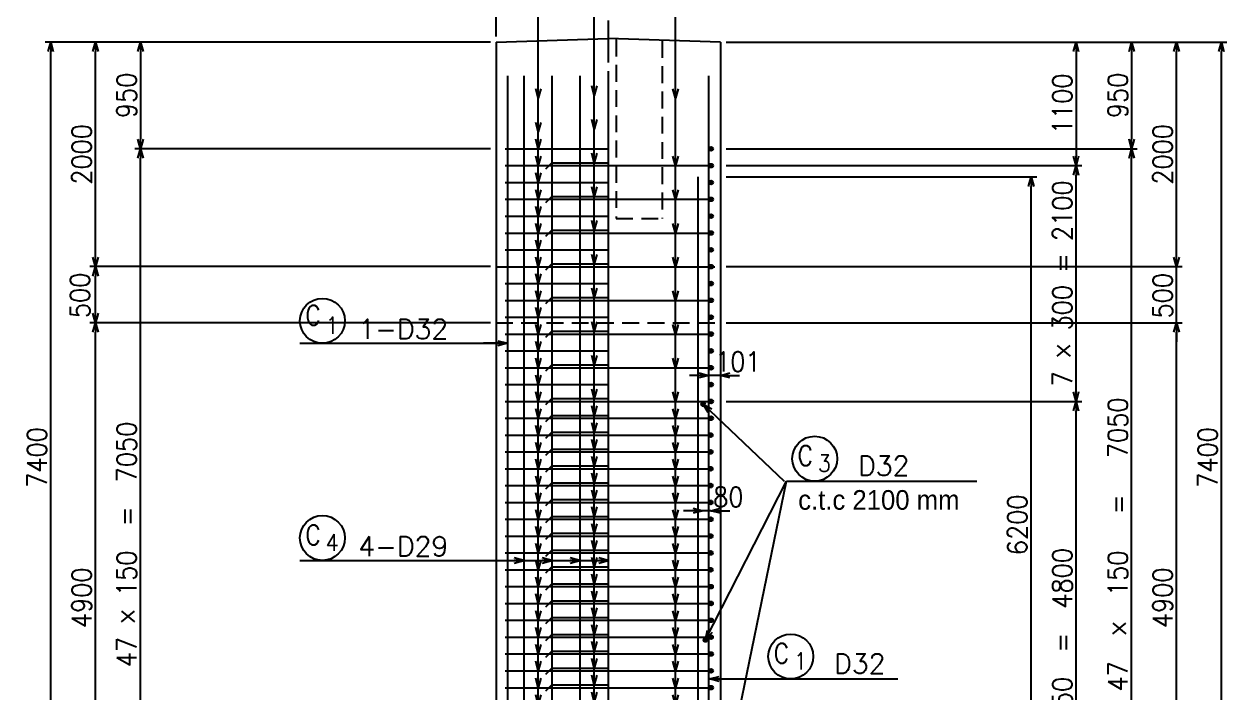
# Model space of a CAD drawing. Extents: x -12844 to 29206, y 115643 to 145343.
# Drawn here: x 5449 to 16171, y 131793 to 137751 of the extents above; entities that cross this region are included whole.
import ezdxf

# ---------------------------------------------------------------- set-up
doc = ezdxf.new("R2010")
doc.units = 0
doc.header["$LTSCALE"] = 300
doc.header["$MEASUREMENT"] = 0
doc.linetypes.add('CENTER', pattern=[2, 1.25, -0.25, 0.25, -0.25])
doc.linetypes.add('HIDDEN', pattern=[0.375, 0.25, -0.125])
doc.layers.get('0').update_dxf_attribs({"linetype": 'CONTINUOUS'})
doc.layers.get('DEFPOINTS').update_dxf_attribs({"linetype": 'CONTINUOUS'})
for name, color, linetype in [('丸ポチ', 2, 'CONTINUOUS'), ('寸法', 1, 'CONTINUOUS'), ('引き出し横', 1, 'CONTINUOUS'), ('引き出し縦', 1, 'CONTINUOUS'), ('柱主筋', 2, 'CONTINUOUS'), ('構造', 3, 'CONTINUOUS'), ('肋筋-0', 3, 'CONTINUOUS'), ('肋筋-2', 3, 'CONTINUOUS')]:
    doc.layers.add(name, color=color, linetype=linetype)
doc.styles.add('MS明朝', font='MS PMincho.ttf')
doc.styles.add('romans', font='ROMANS.shx', dxfattribs={"width": 0.9, "bigfont": 'EXTFONT.shx'})
doc.styles.add('ｽﾀｲﾙ1', font='ROMANS.shx', dxfattribs={"bigfont": 'EXTFONT.shx'})
doc.dimstyles.new('ST-50', dxfattribs={"dimscale": 50, "dimtxt": 3.5, "dimasz": 1.7, "dimexe": 1, "dimexo": 1, "dimgap": 1, "dimtad": 0, "dimdec": 0, "dimzin": 0, "dimdsep": 46, "dimtxsty": 'romans', "dimblk": 'OPEN30', "dimcen": 1, "dimdle": 3, "dimclrd": 1, "dimclre": 1, "dimclrt": 3, "dimaunit": 1, "dimadec": 0, "dimazin": 0, "dimtfac": 1, "dimtdec": 0, "dimtix": 1, "dimtmove": 2, "dimatfit": 3, "dimldrblk": 'OPEN30', "dimfxl": 0, "dimtvp": 0.7, "dimtolj": 1, "dimtzin": 0, "dimarcsym": 0})
doc.dimstyles.new('矢', dxfattribs={"dimscale": 50, "dimtxt": 3.5, "dimasz": 1.7, "dimexe": 1, "dimexo": 0.7, "dimgap": 0.09, "dimtad": 0, "dimdec": 0, "dimzin": 0, "dimdsep": 46, "dimtxsty": 'romans', "dimblk": 'OPEN30', "dimcen": 1, "dimdle": 1, "dimclrd": 1, "dimclre": 1, "dimclrt": 3, "dimaunit": 1, "dimadec": 0, "dimazin": 0, "dimtfac": 1, "dimtdec": 0, "dimtix": 1, "dimtmove": 2, "dimatfit": 3, "dimldrblk": 'OPEN30', "dimfxl": 0, "dimtvp": 0.7, "dimtolj": 1, "dimtzin": 0, "dimarcsym": 0})

# ---------------------------------------------------------------- blocks, each defined once
blk = doc.blocks.new('_Open30')
at = {"color": 0, "lineweight": -2}
for p, q in [((-1, 0.27), (0, 0)), ((0, 0), (-1, -0.27)), ((0, 0), (-1, 0))]:
    blk.add_line(p, q, dxfattribs=at)
blk = doc.blocks.new('*D11')
at = {"layer": 'DEFPOINTS', "color": 0, "linetype": 'Continuous'}
for p in [(11656, 135090), (15721, 135090), (14106, 130190)]:
    blk.add_point(p, dxfattribs=at)
at = {"layer": '寸法', "color": 1, "linetype": 'Continuous', "lineweight": -2}
for p, q in [((11706, 135090), (15771, 135090)), ((15721, 130275), (15721, 135005)), ((14156, 130190), (15771, 130190))]:
    blk.add_line(p, q, dxfattribs=at)
at = {"layer": '寸法', "color": 1, "linetype": 'Continuous', "lineweight": -2, "xscale": 85, "yscale": 85, "zscale": 85}
for p, rotation in [((15721, 135090), 90), ((15721, 130190), 270)]:
    blk.add_blockref('_Open30', p, dxfattribs=dict(at, rotation=rotation))
at = {"layer": '寸法', "color": 3, "linetype": 'Continuous', "insert": (15598, 132640), "char_height": 175, "attachment_point": 5, "rotation": 90, "style": 'romans'}
blk.add_mtext('\\A1;4900', dxfattribs=at)
blk = doc.blocks.new('*D16')
at = {"layer": 'DEFPOINTS', "color": 0, "linetype": 'Continuous'}
for p in [(11656, 135590), (15721, 135590), (11656, 135090)]:
    blk.add_point(p, dxfattribs=at)
at = {"layer": '寸法', "color": 1, "linetype": 'Continuous', "lineweight": -2}
for p, q in [((15721, 135675), (15721, 135760)), ((11706, 135590), (15771, 135590)), ((15721, 135090), (15721, 135590)), ((11706, 135090), (15771, 135090)), ((15721, 135005), (15721, 134920))]:
    blk.add_line(p, q, dxfattribs=at)
at = {"layer": '寸法', "color": 1, "linetype": 'Continuous', "lineweight": -2, "xscale": 85, "yscale": 85, "zscale": 85}
for p, rotation in [((15721, 135590), 270), ((15721, 135090), 90)]:
    blk.add_blockref('_Open30', p, dxfattribs=dict(at, rotation=rotation))
at = {"layer": '寸法', "color": 3, "linetype": 'Continuous', "insert": (15598, 135331), "char_height": 175, "attachment_point": 5, "rotation": 90, "style": 'romans'}
blk.add_mtext('\\A1;500', dxfattribs=at)
blk = doc.blocks.new('*D17')
at = {"layer": 'DEFPOINTS', "color": 0, "linetype": 'Continuous'}
for p in [(11656, 134390), (14826, 134390), (12652, 129590)]:
    blk.add_point(p, dxfattribs=at)
at = {"layer": '寸法', "color": 1, "linetype": 'Continuous', "lineweight": -2}
for p, q in [((11706, 134390), (14876, 134390)), ((14826, 129675), (14826, 134305)), ((12702, 129590), (14876, 129590))]:
    blk.add_line(p, q, dxfattribs=at)
at = {"layer": '寸法', "color": 1, "linetype": 'Continuous', "lineweight": -2, "xscale": 85, "yscale": 85, "zscale": 85}
for p, rotation in [((14826, 134390), 90), ((14826, 129590), 270)]:
    blk.add_blockref('_Open30', p, dxfattribs=dict(at, rotation=rotation))
at = {"layer": '寸法', "color": 3, "linetype": 'Continuous', "insert": (14703, 131990), "char_height": 175, "attachment_point": 5, "rotation": 90, "style": 'romans'}
blk.add_mtext('\\A1;32 × 150  =  4800', dxfattribs=at)
blk = doc.blocks.new('*D18')
at = {"layer": 'DEFPOINTS', "color": 0, "linetype": 'Continuous'}
for p in [(11656, 136640), (15321, 136640), (12652, 129590)]:
    blk.add_point(p, dxfattribs=at)
at = {"layer": '寸法', "color": 1, "linetype": 'Continuous', "lineweight": -2}
for p, q in [((11706, 136640), (15371, 136640)), ((15321, 129675), (15321, 136555)), ((12702, 129590), (15371, 129590))]:
    blk.add_line(p, q, dxfattribs=at)
at = {"layer": '寸法', "color": 1, "linetype": 'Continuous', "lineweight": -2, "xscale": 85, "yscale": 85, "zscale": 85}
for p, rotation in [((15321, 136640), 90), ((15321, 129590), 270)]:
    blk.add_blockref('_Open30', p, dxfattribs=dict(at, rotation=rotation))
at = {"layer": '寸法', "color": 3, "linetype": 'Continuous', "insert": (15198, 133115), "char_height": 175, "attachment_point": 5, "rotation": 90, "style": 'romans'}
blk.add_mtext('\\A1;47  ×  150   =   7050', dxfattribs=at)
blk = doc.blocks.new('*D19')
at = {"layer": 'DEFPOINTS', "color": 0, "linetype": 'Continuous'}
for p in [(11656, 137590), (15721, 137590), (11656, 135590)]:
    blk.add_point(p, dxfattribs=at)
at = {"layer": '寸法', "color": 1, "linetype": 'Continuous', "lineweight": -2}
for p, q in [((11706, 137590), (15771, 137590)), ((15721, 135675), (15721, 137505)), ((11706, 135590), (15771, 135590))]:
    blk.add_line(p, q, dxfattribs=at)
at = {"layer": '寸法', "color": 1, "linetype": 'Continuous', "lineweight": -2, "xscale": 85, "yscale": 85, "zscale": 85}
for p, rotation in [((15721, 137590), 90), ((15721, 135590), 270)]:
    blk.add_blockref('_Open30', p, dxfattribs=dict(at, rotation=rotation))
at = {"layer": '寸法', "color": 3, "linetype": 'Continuous', "insert": (15598, 136590), "char_height": 175, "attachment_point": 5, "rotation": 90, "style": 'romans'}
blk.add_mtext('\\A1;2000', dxfattribs=at)
blk = doc.blocks.new('*D20')
at = {"layer": 'DEFPOINTS', "color": 0, "linetype": 'Continuous'}
for p in [(11656, 137590), (16121, 137590), (11756, 130190)]:
    blk.add_point(p, dxfattribs=at)
at = {"layer": '寸法', "color": 1, "linetype": 'Continuous', "lineweight": -2}
for p, q in [((11706, 137590), (16171, 137590)), ((16121, 130275), (16121, 137505)), ((11806, 130190), (16171, 130190))]:
    blk.add_line(p, q, dxfattribs=at)
at = {"layer": '寸法', "color": 1, "linetype": 'Continuous', "lineweight": -2, "xscale": 85, "yscale": 85, "zscale": 85}
for p, rotation in [((16121, 137590), 90), ((16121, 130190), 270)]:
    blk.add_blockref('_Open30', p, dxfattribs=dict(at, rotation=rotation))
at = {"layer": '寸法', "color": 3, "linetype": 'Continuous', "insert": (15998, 133890), "char_height": 175, "attachment_point": 5, "rotation": 90, "style": 'romans'}
blk.add_mtext('\\A1;7400', dxfattribs=at)
blk = doc.blocks.new('*D44')
at = {"layer": 'DEFPOINTS', "color": 0, "linetype": 'Continuous'}
for p in [(11656, 139852), (11656, 138094), (9656, 137590)]:
    blk.add_point(p, dxfattribs=at)
at = {"layer": '寸法', "color": 1, "linetype": 'Continuous', "lineweight": -2}
for p, q in [((9656, 137640), (9656, 139902)), ((9741, 139852), (11571, 139852)), ((11656, 138144), (11656, 139902))]:
    blk.add_line(p, q, dxfattribs=at)
at = {"layer": '寸法', "color": 1, "linetype": 'Continuous', "lineweight": -2, "xscale": 85, "yscale": 85, "zscale": 85, "rotation": 180}
blk.add_blockref('_Open30', (9656, 139852), dxfattribs=at)
at = {"layer": '寸法', "color": 1, "linetype": 'Continuous', "lineweight": -2, "xscale": 85, "yscale": 85, "zscale": 85}
blk.add_blockref('_Open30', (11656, 139852), dxfattribs=at)
at = {"layer": '寸法', "color": 3, "linetype": 'Continuous', "insert": (10656, 139974), "char_height": 175, "attachment_point": 5, "style": 'romans'}
blk.add_mtext('\\A1;2000', dxfattribs=at)
blk = doc.blocks.new('*D45')
at = {"layer": 'DEFPOINTS', "color": 0, "linetype": 'Continuous'}
for p in [(6086, 137590), (9656, 137590), (9656, 135590)]:
    blk.add_point(p, dxfattribs=at)
at = {"layer": '寸法', "color": 1, "linetype": 'Continuous', "lineweight": -2}
for p, q in [((9606, 137590), (6036, 137590)), ((6086, 135675), (6086, 137505)), ((9606, 135590), (6036, 135590))]:
    blk.add_line(p, q, dxfattribs=at)
at = {"layer": '寸法', "color": 1, "linetype": 'Continuous', "lineweight": -2, "xscale": 85, "yscale": 85, "zscale": 85}
for p, rotation in [((6086, 137590), 90), ((6086, 135590), 270)]:
    blk.add_blockref('_Open30', p, dxfattribs=dict(at, rotation=rotation))
at = {"layer": '寸法', "color": 3, "linetype": 'Continuous', "insert": (5963, 136590), "char_height": 175, "attachment_point": 5, "rotation": 90, "style": 'romans'}
blk.add_mtext('\\A1;2000', dxfattribs=at)
blk = doc.blocks.new('*D46')
at = {"layer": 'DEFPOINTS', "color": 0, "linetype": 'Continuous'}
for p in [(6086, 135590), (9656, 135590), (9656, 135090)]:
    blk.add_point(p, dxfattribs=at)
at = {"layer": '寸法', "color": 1, "linetype": 'Continuous', "lineweight": -2}
for p, q in [((9606, 135590), (6036, 135590)), ((6086, 135175), (6086, 135505)), ((9606, 135090), (6036, 135090))]:
    blk.add_line(p, q, dxfattribs=at)
at = {"layer": '寸法', "color": 1, "linetype": 'Continuous', "lineweight": -2, "xscale": 85, "yscale": 85, "zscale": 85}
for p, rotation in [((6086, 135590), 90), ((6086, 135090), 270)]:
    blk.add_blockref('_Open30', p, dxfattribs=dict(at, rotation=rotation))
at = {"layer": '寸法', "color": 3, "linetype": 'Continuous', "insert": (5948, 135334), "char_height": 175, "attachment_point": 5, "rotation": 90, "style": 'romans'}
blk.add_mtext('\\A1;500', dxfattribs=at)
blk = doc.blocks.new('*D47')
at = {"layer": 'DEFPOINTS', "color": 0, "linetype": 'Continuous'}
for p in [(5686, 137590), (9656, 137590), (9556, 130190)]:
    blk.add_point(p, dxfattribs=at)
at = {"layer": '寸法', "color": 1, "linetype": 'Continuous', "lineweight": -2}
for p, q in [((9606, 137590), (5636, 137590)), ((5686, 130275), (5686, 137505)), ((9506, 130190), (5636, 130190))]:
    blk.add_line(p, q, dxfattribs=at)
at = {"layer": '寸法', "color": 1, "linetype": 'Continuous', "lineweight": -2, "xscale": 85, "yscale": 85, "zscale": 85}
for p, rotation in [((5686, 137590), 90), ((5686, 130190), 270)]:
    blk.add_blockref('_Open30', p, dxfattribs=dict(at, rotation=rotation))
at = {"layer": '寸法', "color": 3, "linetype": 'Continuous', "insert": (5563, 133890), "char_height": 175, "attachment_point": 5, "rotation": 90, "style": 'romans'}
blk.add_mtext('\\A1;7400', dxfattribs=at)
blk = doc.blocks.new('*D49')
at = {"layer": 'DEFPOINTS', "color": 0, "linetype": 'Continuous'}
for p in [(6086, 135090), (9656, 135090), (7206, 130190)]:
    blk.add_point(p, dxfattribs=at)
at = {"layer": '寸法', "color": 1, "linetype": 'Continuous', "lineweight": -2}
for p, q in [((9606, 135090), (6036, 135090)), ((6086, 130275), (6086, 135005)), ((7156, 130190), (6036, 130190))]:
    blk.add_line(p, q, dxfattribs=at)
at = {"layer": '寸法', "color": 1, "linetype": 'Continuous', "lineweight": -2, "xscale": 85, "yscale": 85, "zscale": 85}
for p, rotation in [((6086, 135090), 90), ((6086, 130190), 270)]:
    blk.add_blockref('_Open30', p, dxfattribs=dict(at, rotation=rotation))
at = {"layer": '寸法', "color": 3, "linetype": 'Continuous', "insert": (5963, 132640), "char_height": 175, "attachment_point": 5, "rotation": 90, "style": 'romans'}
blk.add_mtext('\\A1;4900', dxfattribs=at)
blk = doc.blocks.new('*D51')
at = {"layer": 'DEFPOINTS', "color": 0, "linetype": 'Continuous'}
for p in [(6486, 136640), (9656, 136640), (8660, 129590)]:
    blk.add_point(p, dxfattribs=at)
at = {"layer": '寸法', "color": 1, "linetype": 'Continuous', "lineweight": -2}
for p, q in [((9606, 136640), (6436, 136640)), ((6486, 129675), (6486, 136555)), ((8610, 129590), (6436, 129590))]:
    blk.add_line(p, q, dxfattribs=at)
at = {"layer": '寸法', "color": 1, "linetype": 'Continuous', "lineweight": -2, "xscale": 85, "yscale": 85, "zscale": 85}
for p, rotation in [((6486, 136640), 90), ((6486, 129590), 270)]:
    blk.add_blockref('_Open30', p, dxfattribs=dict(at, rotation=rotation))
at = {"layer": '寸法', "color": 3, "linetype": 'Continuous', "insert": (6363, 133115), "char_height": 175, "attachment_point": 5, "rotation": 90, "style": 'romans'}
blk.add_mtext('\\A1;47 × 150  =  7050', dxfattribs=at)
blk = doc.blocks.new('*D53')
at = {"layer": 'DEFPOINTS', "color": 0, "linetype": 'Continuous'}
for p in [(11550, 134621), (11550, 134621), (11656, 134621)]:
    blk.add_point(p, dxfattribs=at)
at = {"layer": '寸法', "color": 1, "linetype": 'Continuous', "lineweight": -2}
for p, q in [((11465, 134621), (11380, 134621)), ((11656, 134621), (11550, 134621)), ((11741, 134621), (11826, 134621))]:
    blk.add_line(p, q, dxfattribs=at)
at = {"layer": '寸法', "color": 1, "linetype": 'Continuous', "lineweight": -2, "xscale": 85, "yscale": 85, "zscale": 85}
blk.add_blockref('_Open30', (11550, 134621), dxfattribs=at)
at = {"layer": '寸法', "color": 1, "linetype": 'Continuous', "lineweight": -2, "xscale": 85, "yscale": 85, "zscale": 85, "rotation": 180}
blk.add_blockref('_Open30', (11656, 134621), dxfattribs=at)
at = {"layer": '寸法', "color": 3, "linetype": 'Continuous', "insert": (11811, 134744), "char_height": 175, "attachment_point": 5, "style": 'romans'}
blk.add_mtext('\\A1;101', dxfattribs=at)
blk = doc.blocks.new('*D55')
at = {"layer": 'DEFPOINTS', "color": 0, "linetype": 'Continuous'}
for p in [(10656, 139452), (10656, 139452), (9656, 137590)]:
    blk.add_point(p, dxfattribs=at)
at = {"layer": '寸法', "color": 1, "linetype": 'Continuous', "lineweight": -2}
for p, q in [((9656, 137640), (9656, 139502)), ((9741, 139452), (10571, 139452))]:
    blk.add_line(p, q, dxfattribs=at)
at = {"layer": '寸法', "color": 1, "linetype": 'Continuous', "lineweight": -2, "xscale": 85, "yscale": 85, "zscale": 85, "rotation": 180}
blk.add_blockref('_Open30', (9656, 139452), dxfattribs=at)
at = {"layer": '寸法', "color": 1, "linetype": 'Continuous', "lineweight": -2, "xscale": 85, "yscale": 85, "zscale": 85}
blk.add_blockref('_Open30', (10656, 139452), dxfattribs=at)
at = {"layer": '寸法', "color": 3, "linetype": 'Continuous', "insert": (10156, 139574), "char_height": 175, "attachment_point": 5, "style": 'romans'}
blk.add_mtext('\\A1;1000', dxfattribs=at)
blk = doc.blocks.new('*D70')
at = {"layer": 'DEFPOINTS', "color": 0, "linetype": 'Continuous'}
for p in [(11656, 137590), (11656, 136640), (15321, 136640)]:
    blk.add_point(p, dxfattribs=at)
at = {"layer": '構造', "color": 1, "linetype": 'Continuous', "lineweight": -2}
for p, q in [((11706, 137590), (15371, 137590)), ((15321, 137505), (15321, 136725)), ((11706, 136640), (15371, 136640))]:
    blk.add_line(p, q, dxfattribs=at)
at = {"layer": '構造', "color": 1, "linetype": 'Continuous', "lineweight": -2, "xscale": 85, "yscale": 85, "zscale": 85}
for p, rotation in [((15321, 137590), 90), ((15321, 136640), 270)]:
    blk.add_blockref('_Open30', p, dxfattribs=dict(at, rotation=rotation))
at = {"layer": '構造', "color": 3, "linetype": 'Continuous', "insert": (15198, 137115), "char_height": 175, "attachment_point": 5, "rotation": 90, "style": 'romans'}
blk.add_mtext('\\A1;950', dxfattribs=at)
blk = doc.blocks.new('*D71')
at = {"layer": 'DEFPOINTS', "color": 0, "linetype": 'Continuous'}
for p in [(9656, 137590), (6486, 136640), (9656, 136640)]:
    blk.add_point(p, dxfattribs=at)
at = {"layer": '寸法', "color": 1, "linetype": 'Continuous', "lineweight": -2}
for p, q in [((9606, 137590), (6436, 137590)), ((6486, 137505), (6486, 136725)), ((9606, 136640), (6436, 136640))]:
    blk.add_line(p, q, dxfattribs=at)
at = {"layer": '寸法', "color": 1, "linetype": 'Continuous', "lineweight": -2, "xscale": 85, "yscale": 85, "zscale": 85}
for p, rotation in [((6486, 137590), 90), ((6486, 136640), 270)]:
    blk.add_blockref('_Open30', p, dxfattribs=dict(at, rotation=rotation))
at = {"layer": '寸法', "color": 3, "linetype": 'Continuous', "insert": (6363, 137115), "char_height": 175, "attachment_point": 5, "rotation": 90, "style": 'romans'}
blk.add_mtext('\\A1;950', dxfattribs=at)
blk = doc.blocks.new('*D74')
at = {"layer": 'DEFPOINTS', "color": 0, "linetype": 'Continuous'}
for p in [(11656, 136490), (14826, 136490), (11706, 134390)]:
    blk.add_point(p, dxfattribs=at)
at = {"layer": '構造', "color": 1, "linetype": 'Continuous', "lineweight": -2}
for p, q in [((11706, 136490), (14876, 136490)), ((14826, 134475), (14826, 136405)), ((11756, 134390), (14876, 134390))]:
    blk.add_line(p, q, dxfattribs=at)
at = {"layer": '構造', "color": 1, "linetype": 'Continuous', "lineweight": -2, "xscale": 85, "yscale": 85, "zscale": 85}
for p, rotation in [((14826, 136490), 90), ((14826, 134390), 270)]:
    blk.add_blockref('_Open30', p, dxfattribs=dict(at, rotation=rotation))
at = {"layer": '構造', "color": 3, "linetype": 'Continuous', "insert": (14703, 135440), "char_height": 175, "attachment_point": 5, "rotation": 90, "style": 'romans'}
blk.add_mtext('\\A1;7 × 300 = 2100', dxfattribs=at)
blk = doc.blocks.new('*D75')
at = {"layer": 'DEFPOINTS', "color": 0, "linetype": 'Continuous'}
for p in [(11656, 137590), (11656, 136490), (14826, 136490)]:
    blk.add_point(p, dxfattribs=at)
at = {"layer": '構造', "color": 1, "linetype": 'Continuous', "lineweight": -2}
for p, q in [((11706, 137590), (14876, 137590)), ((14826, 137505), (14826, 136575)), ((11706, 136490), (14876, 136490))]:
    blk.add_line(p, q, dxfattribs=at)
at = {"layer": '構造', "color": 1, "linetype": 'Continuous', "lineweight": -2, "xscale": 85, "yscale": 85, "zscale": 85}
for p, rotation in [((14826, 137590), 90), ((14826, 136490), 270)]:
    blk.add_blockref('_Open30', p, dxfattribs=dict(at, rotation=rotation))
at = {"layer": '構造', "color": 3, "linetype": 'Continuous', "insert": (14703, 137040), "char_height": 175, "attachment_point": 5, "rotation": 90, "style": 'romans'}
blk.add_mtext('\\A1;1100', dxfattribs=at)
blk = doc.blocks.new('*D87')
at = {"layer": 'DEFPOINTS', "color": 0, "linetype": 'Continuous'}
for p in [(11498, 133416), (11498, 133416), (11571, 133416)]:
    blk.add_point(p, dxfattribs=at)
at = {"layer": '寸法', "color": 1, "linetype": 'Continuous', "lineweight": -2}
for p, q in [((11413, 133416), (11328, 133416)), ((11571, 133416), (11498, 133416)), ((11656, 133416), (11741, 133416))]:
    blk.add_line(p, q, dxfattribs=at)
at = {"layer": '寸法', "color": 1, "linetype": 'Continuous', "lineweight": -2, "xscale": 85, "yscale": 85, "zscale": 85}
blk.add_blockref('_Open30', (11498, 133416), dxfattribs=at)
at = {"layer": '寸法', "color": 1, "linetype": 'Continuous', "lineweight": -2, "xscale": 85, "yscale": 85, "zscale": 85, "rotation": 180}
blk.add_blockref('_Open30', (11571, 133416), dxfattribs=at)
at = {"layer": '寸法', "color": 3, "linetype": 'Continuous', "insert": (11726, 133538), "char_height": 175, "attachment_point": 5, "style": 'romans'}
blk.add_mtext('\\A1;80', dxfattribs=at)
blk = doc.blocks.new('*D89')
at = {"layer": 'DEFPOINTS', "color": 0, "linetype": 'Continuous'}
for p in [(11656, 136390), (14426, 136390), (12884, 130190)]:
    blk.add_point(p, dxfattribs=at)
at = {"layer": '寸法', "color": 1, "linetype": 'Continuous', "lineweight": -2}
for p, q in [((11706, 136390), (14476, 136390)), ((14426, 130275), (14426, 136305)), ((12934, 130190), (14476, 130190))]:
    blk.add_line(p, q, dxfattribs=at)
at = {"layer": '寸法', "color": 1, "linetype": 'Continuous', "lineweight": -2, "xscale": 85, "yscale": 85, "zscale": 85}
for p, rotation in [((14426, 136390), 90), ((14426, 130190), 270)]:
    blk.add_blockref('_Open30', p, dxfattribs=dict(at, rotation=rotation))
at = {"layer": '寸法', "color": 3, "linetype": 'Continuous', "insert": (14303, 133290), "char_height": 175, "attachment_point": 5, "rotation": 90, "style": 'romans'}
blk.add_mtext('\\A1;6200', dxfattribs=at)

msp = doc.modelspace()

# ---------------------------------------------------------------- linework, layer by layer
at = {"layer": '丸ポチ', "color": 2, "linetype": 'Continuous'}
for centre, radius in [((11572.1, 136639.5), 17.5), ((11572.1, 136639.5), 8.75), ((11572.1, 136489.5), 17.5), ((11572.1, 136489.5), 8.75), ((11572.1, 136339.5), 17.5), ((11572.1, 136339.5), 8.75), ((11572.1, 136189.5), 17.5), ((11572.1, 136189.5), 8.75), ((11572.1, 136039.5), 17.5), ((11572.1, 136039.5), 8.75), ((11572.1, 135889.5), 17.5), ((11572.1, 135889.5), 8.75), ((11572.1, 135739.5), 17.5), ((11572.1, 135739.5), 8.75), ((11572.1, 135589.5), 17.5), ((11572.1, 135589.5), 8.75), ((11572.1, 135439.5), 17.5), ((11572.1, 135439.5), 8.75), ((11572.1, 135289.5), 17.5), ((11572.1, 135289.5), 8.75), ((11572.1, 135139.5), 17.5), ((11572.1, 135139.5), 8.75), ((11572.1, 134989.5), 17.5), ((11572.1, 134989.5), 8.75), ((11572.1, 134839.5), 17.5), ((11572.1, 134839.5), 8.75), ((11572.1, 134689.5), 17.5), ((11572.1, 134689.5), 8.75), ((11572.1, 134539.5), 17.5), ((11572.1, 134539.5), 8.75), ((11501.8, 134364.5), 17.5), ((11501.8, 134364.5), 8.75), ((11572.1, 134389.5), 17.5), ((11572.1, 134389.5), 8.75), ((11572.1, 134239.5), 17.5), ((11572.1, 134239.5), 8.75), ((11568.9, 134089.5), 17.5), ((11568.9, 134089.5), 8.75), ((11568.9, 133939.5), 17.5), ((11568.9, 133939.5), 8.75), ((11568.9, 133789.5), 17.5), ((11568.9, 133789.5), 8.75), ((11568.9, 133639.5), 17.5), ((11568.9, 133639.5), 8.75), ((11568.9, 133489.5), 17.5), ((11568.9, 133489.5), 8.75), ((11570.1, 133339.5), 17.5), ((11570.1, 133339.5), 8.75), ((11570.1, 133189.5), 17.5), ((11570.1, 133189.5), 8.75), ((11570.1, 133039.5), 17.5), ((11570.1, 133039.5), 8.75), ((11570.1, 132889.5), 17.5), ((11570.1, 132889.5), 8.75), ((11572, 132739.5), 17.5), ((11572, 132739.5), 8.75), ((11572, 132589.5), 17.5), ((11572, 132589.5), 8.75), ((11572, 132439.5), 17.5), ((11572, 132439.5), 8.75), ((11522.8, 132264.5), 17.5), ((11522.8, 132264.5), 8.75), ((11572, 132289.5), 17.5), ((11572, 132289.5), 8.75), ((11572.4, 132139.5), 17.5), ((11572.4, 132139.5), 8.75), ((11572.4, 131989.5), 17.5), ((11572.4, 131989.5), 8.75), ((11572.4, 131839.5), 17.5), ((11572.4, 131839.5), 8.75)]:
    msp.add_circle(centre, radius, dxfattribs=at)
at = {"layer": '引き出し横', "linetype": 'Continuous', "flags": 128}
for points in [[(7907.3, 134907.2), (9737.8, 134907.2)], [(7907.3, 132972.9), (10655.8, 132972.9)], [(11579.8, 131917.4), (13237.9, 131917.4)]]:
    msp.add_lwpolyline(points, dxfattribs=at)
at = {"layer": '引き出し横', "color": 1, "linetype": 'Continuous'}
for centre in [(8108.2, 135107.2), (8108.2, 133172.9), (12282.5, 132117.4)]:
    msp.add_circle(centre, 200, dxfattribs=at)
at = {"layer": '引き出し縦', "color": 1, "linetype": 'Continuous'}
msp.add_line((12244.3, 133679.3), (13941.3, 133679.3), dxfattribs=at)
at = {"layer": '引き出し縦', "linetype": 'Continuous', "flags": 128}
for points in [[(10531.1, 128414.5), (10531.1, 138600.3)], [(11255.6, 128389.5), (11255.6, 138136.1)]]:
    msp.add_lwpolyline(points, dxfattribs=at)
at = {"layer": '引き出し縦', "linetype": 'Continuous', "extrusion": (0, 0, -1)}
msp.add_lwpolyline([(-10032.4, 137602.4), (-10032.4, 138165.8)], dxfattribs=at)
at = {"layer": '引き出し縦', "color": 1, "linetype": 'Continuous'}
msp.add_circle((12496, 133879.3), 200, dxfattribs=at)
at = {"layer": '柱主筋', "linetype": 'Continuous'}
for p, q in [((9758.8, 137289.5), (9758.8, 127443.5)), ((9902.8, 137289.5), (9902.8, 127308)), ((10152.8, 137289.5), (10152.8, 127308)), ((10402.8, 137289.5), (10402.8, 127308)), ((10655.8, 137289.5), (10655.8, 127329.5)), ((11549.8, 137289.5), (11549.8, 127430.5)), ((11455.8, 136389.5), (11455.8, 127430.5))]:
    msp.add_line(p, q, dxfattribs=at)
at = {"layer": '構造', "color": 1, "linetype": 'CENTER'}
msp.add_line((10655.8, 139582.5), (10655.8, 126572.4), dxfattribs=at)
at = {"layer": '構造', "linetype": 'Continuous'}
for p, q in [((9655.8, 137589.5), (10655.8, 137621)), ((9655.8, 137589.5), (9655.8, 130189.5)), ((11655.8, 137589.5), (10655.8, 137621)), ((11655.8, 137589.5), (11655.8, 130189.5))]:
    msp.add_line(p, q, dxfattribs=at)
at = {"layer": '構造', "linetype": 'HIDDEN', "ltscale": 2}
for p, q in [((10725.8, 137612.5), (10725.8, 136019.5)), ((11135.8, 137599.6), (11135.8, 136019.5)), ((10725.8, 136019.5), (11135.8, 136019.5)), ((9655.8, 135589.6), (11655.8, 135589.6)), ((9655.8, 135089.5), (11655.8, 135089.5))]:
    msp.add_line(p, q, dxfattribs=at)
at = {"layer": '肋筋-0', "linetype": 'Continuous'}
for p, q in [((9737.8, 136639.5), (10655.8, 136639.5)), ((9737.8, 136489.5), (11573.8, 136489.5)), ((9737.8, 136339.5), (10655.8, 136339.5)), ((9737.8, 136189.5), (11573.8, 136189.5)), ((9737.8, 136039.5), (10655.8, 136039.5)), ((9737.8, 135889.5), (11573.8, 135889.5)), ((9737.8, 135739.5), (10655.8, 135739.5)), ((9737.8, 135589.5), (11573.8, 135589.5)), ((9737.8, 135439.5), (10655.8, 135439.5)), ((9737.8, 135289.5), (11573.8, 135289.5)), ((9737.8, 135139.5), (10655.8, 135139.5)), ((9737.8, 134989.5), (11573.8, 134989.5)), ((9737.8, 134839.5), (10655.8, 134839.5)), ((9737.8, 134689.5), (11573.8, 134689.5)), ((9737.8, 134539.5), (10655.8, 134539.5)), ((9737.8, 134389.5), (11573.8, 134389.5)), ((9737.8, 134239.5), (11573.8, 134239.5)), ((9737.8, 134089.5), (11573.8, 134089.5)), ((9737.8, 133939.5), (11573.8, 133939.5)), ((9737.8, 133789.5), (11573.8, 133789.5)), ((9737.8, 133639.5), (11573.8, 133639.5)), ((9737.8, 133489.5), (11573.8, 133489.5)), ((9737.8, 133339.5), (11573.8, 133339.5)), ((9737.8, 133189.5), (11573.8, 133189.5)), ((9737.8, 133039.5), (11573.8, 133039.5)), ((9737.8, 132889.5), (11573.8, 132889.5)), ((9737.8, 132739.5), (11573.8, 132739.5)), ((9737.8, 132589.5), (11573.8, 132589.5)), ((9737.8, 132439.5), (11573.8, 132439.5)), ((9737.8, 132289.5), (11573.8, 132289.5)), ((9737.8, 132139.5), (11573.8, 132139.5)), ((9737.8, 131989.5), (11573.8, 131989.5)), ((9737.8, 131839.5), (11573.8, 131839.5))]:
    msp.add_line(p, q, dxfattribs=at)
at = {"layer": '肋筋-2'}
for p, q in [((10152.8, 136514.5), (10096.3, 136458)), ((10152.8, 136514.5), (10655.8, 136514.5)), ((10152.8, 136214.5), (10096.3, 136158)), ((10152.8, 136214.5), (10655.8, 136214.5)), ((10152.8, 135914.5), (10096.3, 135858)), ((10152.8, 135914.5), (10655.8, 135914.5)), ((10152.8, 135614.5), (10096.3, 135558)), ((10152.8, 135614.5), (10655.8, 135614.5)), ((10152.8, 135314.5), (10096.3, 135258)), ((10152.8, 135314.5), (10655.8, 135314.5)), ((10152.8, 135014.5), (10096.3, 134958)), ((10152.8, 135014.5), (10655.8, 135014.5)), ((10152.8, 134714.5), (10096.3, 134658)), ((10152.8, 134714.5), (10655.8, 134714.5)), ((10152.8, 134414.5), (10096.3, 134358)), ((10152.8, 134414.5), (10655.8, 134414.5)), ((10152.8, 134264.5), (10096.3, 134208)), ((10152.8, 134264.5), (10655.8, 134264.5)), ((10152.8, 134114.5), (10096.3, 134058)), ((10152.8, 134114.5), (10655.8, 134114.5)), ((10152.8, 133964.5), (10096.3, 133908)), ((10152.8, 133964.5), (10655.8, 133964.5)), ((10152.8, 133814.5), (10096.3, 133758)), ((10152.8, 133814.5), (10655.8, 133814.5)), ((10152.8, 133664.5), (10096.3, 133608)), ((10152.8, 133664.5), (10655.8, 133664.5)), ((10152.8, 133514.5), (10096.3, 133458)), ((10152.8, 133514.5), (10655.8, 133514.5)), ((10152.8, 133364.5), (10096.3, 133308)), ((10152.8, 133364.5), (10655.8, 133364.5)), ((10152.8, 133214.5), (10096.3, 133158)), ((10152.8, 133214.5), (10655.8, 133214.5)), ((10152.8, 133064.5), (10096.3, 133008)), ((10152.8, 133064.5), (10655.8, 133064.5)), ((10152.8, 132914.5), (10096.3, 132858)), ((10152.8, 132914.5), (10655.8, 132914.5)), ((10152.8, 132764.5), (10096.3, 132708)), ((10152.8, 132764.5), (10655.8, 132764.5)), ((10152.8, 132614.5), (10096.3, 132558)), ((10152.8, 132614.5), (10655.8, 132614.5)), ((10152.8, 132464.5), (10096.3, 132408)), ((10152.8, 132464.5), (10655.8, 132464.5)), ((10152.8, 132314.5), (10096.3, 132258)), ((10152.8, 132314.5), (10655.8, 132314.5)), ((10152.8, 132164.5), (10096.3, 132108)), ((10152.8, 132164.5), (10655.8, 132164.5)), ((10152.8, 132014.5), (10096.3, 131958)), ((10152.8, 132014.5), (10655.8, 132014.5)), ((10152.8, 131864.5), (10096.3, 131808)), ((10152.8, 131864.5), (10655.8, 131864.5))]:
    msp.add_line(p, q, dxfattribs=at)

# ---------------------------------------------------------------- block references
at = {"layer": '引き出し横', "linetype": 'Continuous', "extrusion": (0, 0, -1), "xscale": 85, "yscale": 85, "zscale": 85, "rotation": 180}
for p in [(-9902.8, 132972.9), (-10152.8, 132972.9), (-10402.8, 132972.9), (-10655.8, 132972.9)]:
    msp.add_blockref('_Open30', p, dxfattribs=at)

# ---------------------------------------------------------------- texts
at = {"layer": '引き出し横', "color": 3, "style": 'ｽﾀｲﾙ1', "width": 0.9}
for s, height, p in [('C', 175, (7953.7, 135068.4)), ('1', 150, (8137.2, 134991.5)), ('C', 175, (7953.7, 133112.5)), ('4', 150, (8137.2, 133057.3)), ('C', 175, (12128, 132057)), ('1', 150, (12311.5, 132001.8))]:
    msp.add_text(s, height=height, dxfattribs=at).set_placement(p)
at = {"layer": '引き出し横', "color": 3, "style": 'romans'}
for s, p in [('1-D32', (8427.5, 134945.6)), ('4-D29', (8427.5, 133011.3)), ('D32', (12669.4, 131966.5))]:
    msp.add_text(s, height=175, dxfattribs=at).set_placement(p)
at = {"layer": '引き出し縦', "color": 3, "style": 'ｽﾀｲﾙ1', "width": 0.9}
for s, height, p in [('C', 175, (12341.5, 133818.9)), ('3', 150, (12525.1, 133763.7))]:
    msp.add_text(s, height=height, dxfattribs=at).set_placement(p)
at = {"layer": '引き出し縦', "color": 3}
for s, style, p in [('D32', 'romans', (12882.9, 133728.4)), ('c.t.c 2100 mm', 'MS明朝', (12349.1, 133424.4))]:
    msp.add_text(s, height=175, dxfattribs=dict(at, style=style)).set_placement(p)

# ---------------------------------------------------------------- dimensions: what is measured, and where the dimension line sits
at = {"layer": '寸法', "linetype": 'Continuous'}
for base, p2, picture, middle in [((11655.8, 139851.6), (11655.8, 138093.5), '*D44', (10655.8, 139974.1)), ((10655.8, 139451.6), (10655.8, 139451.6), '*D55', (10155.8, 139574.1))]:
    dim = msp.add_linear_dim(base=base, p1=(9655.8, 137589.5), p2=p2, dimstyle='ST-50', dxfattribs=at)
    dim.commit()
    dim.dimension.update_dxf_attribs({"geometry": picture, "text_midpoint": middle})
for base, p1, p2, picture, middle in [((5685.9, 137589.5), (9555.8, 130189.5), (9655.8, 137589.5), '*D47', (5563.4, 133889.5)), ((6085.9, 137589.5), (9655.8, 135589.6), (9655.8, 137589.5), '*D45', (5963.4, 136589.6)), ((6485.9, 136639.5), (9655.8, 137589.5), (9655.8, 136639.5), '*D71', (6363.4, 137114.5)), ((15720.7, 137589.5), (11655.8, 135589.6), (11655.8, 137589.5), '*D19', (15598.2, 136589.6)), ((16120.7, 137589.5), (11755.8, 130189.5), (11655.8, 137589.5), '*D20', (15998.2, 133889.5)), ((14425.8, 136389.5), (12883.8, 130189.5), (11655.8, 136389.5), '*D89', (14303.3, 133289.5)), ((6085.9, 135089.5), (7205.8, 130189.5), (9655.8, 135089.5), '*D49', (5963.4, 132639.5)), ((15720.7, 135089.5), (14105.8, 130189.5), (11655.8, 135089.5), '*D11', (15598.2, 132639.5))]:
    dim = msp.add_linear_dim(base=base, p1=p1, p2=p2, angle=90, dimstyle='ST-50', dxfattribs=at)
    dim.commit()
    dim.dimension.update_dxf_attribs({"geometry": picture, "text_midpoint": middle})
for base, p1, p2, text, picture, middle in [((6485.9, 136639.5), (8659.5, 129589.5), (9655.8, 136639.5), '47 × 150  =  <>', '*D51', (6363.4, 133114.5)), ((15320.7, 136639.5), (12652.2, 129589.5), (11655.8, 136639.5), '47  ×  150   =   <>', '*D18', (15198.2, 133114.5)), ((14825.8, 134389.5), (12652.2, 129589.5), (11655.8, 134389.5), '32 × 150  =  <>', '*D17', (14703.3, 131989.5))]:
    dim = msp.add_linear_dim(base=base, p1=p1, p2=p2, angle=90, text=text, dimstyle='ST-50', dxfattribs=at)
    dim.commit()
    dim.dimension.update_dxf_attribs({"geometry": picture, "text_midpoint": middle})
for base, p1, p2, picture, middle in [((15720.7, 135589.6), (11655.8, 135089.5), (11655.8, 135589.6), '*D16', (15598.2, 135330.8)), ((6085.9, 135589.6), (9655.8, 135089.5), (9655.8, 135589.6), '*D46', (5948.1, 135334.2))]:
    dim = msp.add_linear_dim(base=base, p1=p1, p2=p2, angle=90, dimstyle='ST-50', dxfattribs=at)
    dim.commit()
    dim.dimension.update_dxf_attribs({"geometry": picture, "text_midpoint": middle, "dimtype": 160})
for base, p1, p2, text, picture, middle in [((11549.8, 134621.1), (11655.8, 134621.1), (11549.8, 134621.1), '101', '*D53', (11810.7, 134743.6)), ((11497.8, 133415.8), (11570.8, 133415.8), (11497.8, 133415.8), '80', '*D87', (11725.7, 133538.3))]:
    dim = msp.add_linear_dim(base=base, p1=p1, p2=p2, angle=180, text=text, dimstyle='ST-50', dxfattribs=at)
    dim.commit()
    dim.dimension.update_dxf_attribs({"geometry": picture, "text_midpoint": middle, "dimtype": 160})
at = {"layer": '構造', "linetype": 'Continuous'}
dim = msp.add_linear_dim(base=(15320.7, 136639.5), p1=(11655.8, 137589.5), p2=(11655.8, 136639.5), angle=90, dimstyle='ST-50', dxfattribs=at)
dim.commit()
dim.dimension.update_dxf_attribs({"geometry": '*D70', "text_midpoint": (15198.2, 137114.5)})
at = {"layer": '構造', "color": 1, "linetype": 'Continuous'}
dim = msp.add_linear_dim(base=(14825.8, 136489.5), p1=(11655.8, 137589.5), p2=(11655.8, 136489.5), angle=90, dimstyle='ST-50', dxfattribs=at)
dim.commit()
dim.dimension.update_dxf_attribs({"geometry": '*D75', "text_midpoint": (14703.3, 137039.5)})
dim = msp.add_linear_dim(base=(14825.8, 136489.5), p1=(11705.8, 134389.5), p2=(11655.8, 136489.5), angle=90, text='7 × 300 = <>', dimstyle='ST-50', dxfattribs=at)
dim.commit()
dim.dimension.update_dxf_attribs({"geometry": '*D74', "text_midpoint": (14703.3, 135439.5)})

# ---------------------------------------------------------------- leaders
at = {"layer": '引き出し横', "linetype": 'Continuous'}
for points in [[(9757.8, 134907.2), (9544.9, 134907.2)], [(11559.1, 131917.4), (11771.9, 131917.4)]]:
    msp.add_leader(points, dimstyle='矢', override={"dimgap": 0.09, "dimtad": 0}, dxfattribs=at)
at = {"layer": '引き出し縦', "linetype": 'Continuous'}
for points in [[(10032.4, 135889.5), (10032.4, 137602.4)], [(11255.6, 135889.5), (11255.6, 137602.4)], [(10032.4, 137089.5), (10032.4, 137202.4)], [(10531.1, 137114.5), (10531.1, 137227.4)], [(11255.6, 137089.5), (11255.6, 137202.4)], [(10531.1, 136814.5), (10531.1, 136927.4)], [(10032.4, 136789.5), (10032.4, 136902.4)], [(10032.4, 136639.5), (10032.4, 136852.4)], [(10531.1, 136514.5), (10531.1, 136727.4)], [(10032.4, 136489.5), (10032.4, 136702.4)], [(10032.4, 136489.5), (10032.4, 136602.4)], [(10531.1, 136514.5), (10531.1, 136627.4)], [(11255.6, 136489.5), (11255.6, 136702.4)], [(11255.6, 136489.5), (11255.6, 136602.4)], [(10032.4, 136339.5), (10032.4, 136552.4)], [(10032.4, 136189.5), (10032.4, 136402.4)], [(10531.1, 136214.5), (10531.1, 136427.4)], [(11255.6, 136189.5), (11255.6, 136402.4)], [(10032.4, 136189.5), (10032.4, 136302.4)], [(10531.1, 136214.5), (10531.1, 136327.4)], [(11255.6, 136189.5), (11255.6, 136302.4)], [(10032.4, 136039.5), (10032.4, 136252.4)], [(10531.1, 135914.5), (10531.1, 136127.4)], [(10032.4, 135889.5), (10032.4, 136002.4)], [(10531.1, 135914.5), (10531.1, 136027.4)], [(11255.6, 135889.5), (11255.6, 136002.4)], [(10032.4, 135739.5), (10032.4, 135952.4)], [(10032.4, 135589.5), (10032.4, 135802.4)], [(10531.1, 135614.5), (10531.1, 135827.4)], [(11255.6, 135589.5), (11255.6, 135802.4)], [(10032.4, 135439.5), (10032.4, 135652.4)], [(10032.4, 135289.5), (10032.4, 135502.4)], [(10531.1, 135314.5), (10531.1, 135527.4)], [(11255.6, 135289.5), (11255.6, 135502.4)], [(10032.4, 135139.5), (10032.4, 135352.4)], [(10531.1, 135014.5), (10531.1, 135227.4)], [(10032.4, 134989.5), (10032.4, 135202.4)], [(11255.6, 134989.5), (11255.6, 135202.4)], [(10032.4, 134839.5), (10032.4, 135052.4)], [(10032.4, 134689.5), (10032.4, 134902.4)], [(10531.1, 134714.5), (10531.1, 134927.4)], [(11255.6, 134689.5), (11255.6, 134902.4)], [(10032.4, 134539.5), (10032.4, 134752.4)], [(10032.4, 134389.5), (10032.4, 134602.4)], [(10531.1, 134414.5), (10531.1, 134627.4)], [(11255.6, 134389.5), (11255.6, 134602.4)], [(10531.1, 134264.5), (10531.1, 134477.4)], [(10032.4, 134239.5), (10032.4, 134452.4)], [(11255.6, 134239.5), (11255.6, 134452.4)], [(10032.4, 134089.5), (10032.4, 134302.4)], [(10531.1, 134114.5), (10531.1, 134327.4)], [(11255.6, 134089.5), (11255.6, 134302.4)], [(10032.4, 133939.5), (10032.4, 134152.4)], [(10531.1, 133964.5), (10531.1, 134177.4)], [(11255.6, 133939.5), (11255.6, 134152.4)], [(10531.1, 133814.5), (10531.1, 134027.4)], [(10032.4, 133789.5), (10032.4, 134002.4)], [(11255.6, 133789.5), (11255.6, 134002.4)], [(10032.4, 133639.5), (10032.4, 133852.4)], [(10531.1, 133664.5), (10531.1, 133877.4)], [(11255.6, 133639.5), (11255.6, 133852.4)], [(10531.1, 133514.5), (10531.1, 133727.4)], [(10032.4, 133489.5), (10032.4, 133702.4)], [(11255.6, 133489.5), (11255.6, 133702.4)], [(10032.4, 133339.5), (10032.4, 133552.4)], [(10531.1, 133364.5), (10531.1, 133577.4)], [(11255.6, 133339.5), (11255.6, 133552.4)], [(10032.4, 133189.5), (10032.4, 133402.4)], [(10531.1, 133214.5), (10531.1, 133427.4)], [(11255.6, 133189.5), (11255.6, 133402.4)], [(10531.1, 133064.5), (10531.1, 133277.4)], [(10032.4, 133039.5), (10032.4, 133252.4)], [(11255.6, 133039.5), (11255.6, 133252.4)], [(10032.4, 132889.5), (10032.4, 133102.4)], [(10531.1, 132914.5), (10531.1, 133127.4)], [(11255.6, 132889.5), (11255.6, 133102.4)], [(10531.1, 132764.5), (10531.1, 132977.4)], [(10032.4, 132739.5), (10032.4, 132952.4)], [(11255.6, 132739.5), (11255.6, 132952.4)], [(10032.4, 132589.5), (10032.4, 132802.4)], [(10531.1, 132614.5), (10531.1, 132827.4)], [(11255.6, 132589.5), (11255.6, 132802.4)], [(10032.4, 132439.5), (10032.4, 132652.4)], [(10531.1, 132464.5), (10531.1, 132677.4)], [(11255.6, 132439.5), (11255.6, 132652.4)], [(10531.1, 132314.5), (10531.1, 132527.4)], [(10032.4, 132289.5), (10032.4, 132502.4)], [(11255.6, 132289.5), (11255.6, 132502.4)], [(10032.4, 132139.5), (10032.4, 132352.4)], [(10531.1, 132164.5), (10531.1, 132377.4)], [(11255.6, 132139.5), (11255.6, 132352.4)], [(10531.1, 132014.5), (10531.1, 132227.4)], [(10032.4, 131989.5), (10032.4, 132202.4)], [(11255.6, 131989.5), (11255.6, 132202.4)], [(10032.4, 131839.5), (10032.4, 132052.4)], [(10531.1, 131864.5), (10531.1, 132077.4)], [(11255.6, 131839.5), (11255.6, 132052.4)], [(10032.4, 131689.5), (10032.4, 131902.4)], [(10531.1, 131714.5), (10531.1, 131927.4)], [(11255.6, 131689.5), (11255.6, 131902.4)]]:
    msp.add_leader(points, dimstyle='矢', override={"dimgap": 0.09, "dimtad": 0}, dxfattribs=at)
at = {"layer": '構造', "linetype": 'Continuous'}
for points in [[(11501.8, 134364.5), (12223.3, 133679.3)], [(11522.8, 130164.5), (12244.3, 133679.3)], [(11522.8, 132264.5), (12244.3, 133679.3)]]:
    msp.add_leader(points, dimstyle='ST-50', override={"dimgap": 1, "dimtad": 0}, dxfattribs=at)

doc.saveas('drawing.dxf')
